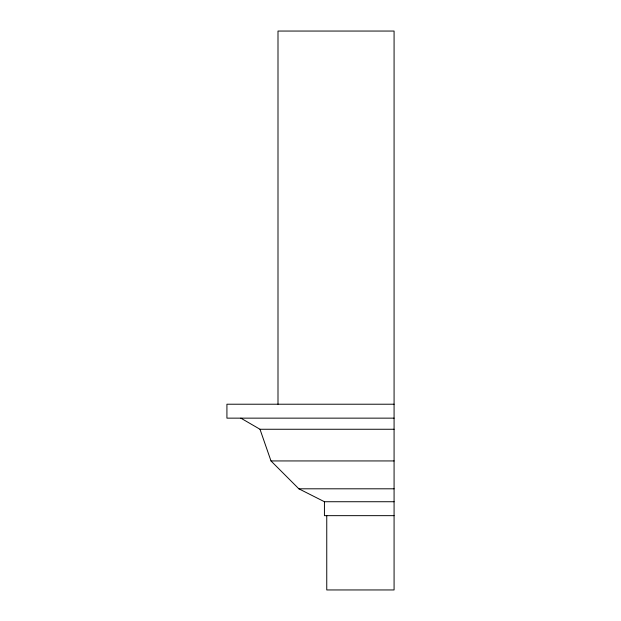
<?xml version="1.0" encoding="UTF-8"?>
<svg xmlns="http://www.w3.org/2000/svg" width="621" height="621" viewBox="0 0 621 621"><rect width="100%" height="100%" fill="white"/><g stroke="black" fill="none" stroke-linecap="round" stroke-linejoin="round"><path stroke-width="0.93" d="M394.079 404.217L226.921 404.217L226.921 418.143L394.079 418.143M240.847 418.143L259.989 429.258L394.079 429.258M259.989 429.258L270.989 460.937L394.079 460.937M270.989 460.937L298.848 488.805L394.079 488.805M298.848 488.805L324.434 501.729L394.079 501.729M394.079 515.655L324.434 515.655L324.434 501.729M326.755 515.655L326.755 589.95L394.079 589.95L394.079 31.05L277.998 31.05L277.998 404.217"/></g></svg>
